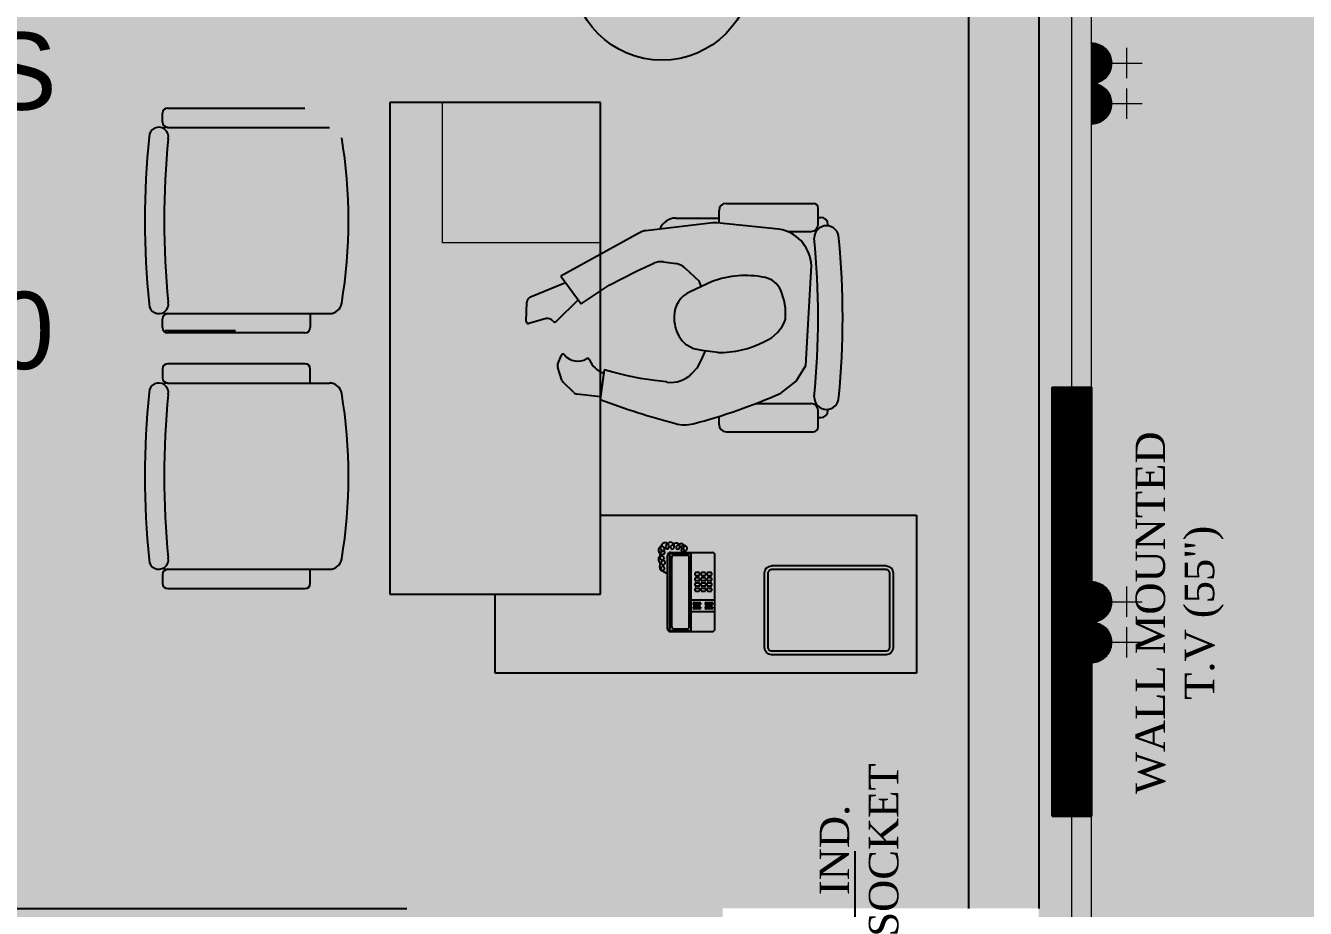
# Model space of a CAD drawing. Header units: metres. Extents: x 11749222 to 11901021, y -3863762 to -3708780.
# Drawn here: x 11808198 to 11811842, y -3808792 to -3806279 of the extents above; entities that cross this region are included whole.
import ezdxf

# ---------------------------------------------------------------- set-up
doc = ezdxf.new("R2010")
doc.units = ezdxf.units.M
doc.header["$MEASUREMENT"] = 0
doc.layers.get('0').update_dxf_attribs({"color": 251, "linetype": 'CONTINUOUS'})
for name, color, linetype, lineweight in [('0.0', 251, 'CONTINUOUS', 0), ('OT TEXT', 251, 'CONTINUOUS', 5), ('WALL PANEL', 7, 'CONTINUOUS', 15)]:
    doc.layers.add(name, color=color, linetype=linetype, lineweight=lineweight)
for name, color, linetype in [('BLOCK', 251, 'CONTINUOUS'), ('EL', 4, 'CONTINUOUS'), ('HATCH', 251, 'CONTINUOUS'), ('HS', 251, 'CONTINUOUS'), ('proposed floor pattern', 5, 'CONTINUOUS'), ('SECTION', 251, 'CONTINUOUS'), ('Wall', 251, 'CONTINUOUS')]:
    doc.layers.add(name, color=color, linetype=linetype)
doc.styles.add('0_RM-NM', font='arial.ttf')
doc.styles.get("Standard").update_dxf_attribs({"font": 'arial.ttf'})
doc.dimstyles.new('Scale 50', dxfattribs={"dimscale": 0, "dimtxt": 200, "dimasz": 150, "dimexe": 0, "dimexo": 0.1, "dimgap": 0, "dimtad": 0, "dimtoh": 1, "dimdec": 0, "dimzin": 0, "dimdsep": 46, "dimtxsty": '0_RM-NM', "dimcen": 0, "dimdle": 100, "dimclrd": 204, "dimclre": 212, "dimclrt": 224, "dimadec": 0, "dimazin": 0, "dimtfac": 1, "dimtdec": 0, "dimtofl": 0, "dimtmove": 1, "dimatfit": 3, "dimfxl": 0.15, "dimtolj": 1, "dimtzin": 0, "dimlwe": -1, "dimarcsym": 0})

# ---------------------------------------------------------------- blocks, each defined once
blk = doc.blocks.new('A$C75FD4C90')
at = {"layer": 'HS', "lineweight": 0, "ltscale": 500}
h = blk.add_hatch(dxfattribs=at)
h.set_pattern_fill('ANSI31', color=256)
h.set_pattern_definition([(45, (-11371048.43398, 3777585.7284), (-0.0883883476483, 0.0883883476483), [])])
h.paths.add_polyline_path([(111.6, 1220), (0, 1220), (0, 0), (111.6, 0)])
at = {"layer": 'BLOCK', "color": 3, "lineweight": 30, "ltscale": 500}
blk.add_lwpolyline([(0, 0), (0, 1220), (111.6, 1220), (111.6, 0)], close=True, dxfattribs=at)
blk = doc.blocks.new('EL')
at = {"ltscale": 10, "true_color": 0x991b1e}
h = blk.add_hatch(dxfattribs=at)
h.set_pattern_fill('ANSI31', color=244)
h.paths.add_polyline_path([(-50, 0), (50, 0, 1)])
at = {"layer": 'EL', "color": 14, "lineweight": 20}
for p, q in [((0, 50), (0, 125)), ((-37.5, 87.5), (37.5, 87.5)), ((-50, 0), (50, 0))]:
    blk.add_line(p, q, dxfattribs=at)
blk.add_arc((0, 0), 50, 0, 180, dxfattribs=at)
blk = doc.blocks.new('A$C0378139A')
at = {"layer": 'proposed floor pattern', "color": 7, "linetype": 'ByBlock', "lineweight": 15, "ltscale": 100, "xscale": 0.5604414809457731, "yscale": 0.5604414809457731, "zscale": 0.5604414809457731, "rotation": 270}
for p in [(0, 28), (0, -28)]:
    blk.add_blockref('EL', p, dxfattribs=at)

msp = doc.modelspace()

# ---------------------------------------------------------------- hatches: boundary and pattern name
at = {"layer": 'HATCH', "ltscale": 500}
h = msp.add_hatch(color=251, dxfattribs=at)
h.dxf.hatch_style = 1
h.paths.add_polyline_path([(11782733.1, -3820581.8), (11783033.1, -3820581.8), (11783033.1, -3821481.8), (11782733.1, -3821481.8)])
h.paths.add_polyline_path([(11826143.1, -3824446.8), (11827043.1, -3824446.8), (11827043.1, -3824746.8), (11826143.1, -3824746.8)])
h.paths.add_polyline_path([(11800558.1, -3830511.8), (11800858.1, -3830511.8), (11800858.1, -3831411.8), (11800558.1, -3831411.8)])
h.paths.add_polyline_path([(11822943.1, -3830511.8), (11823543.1, -3830511.8), (11823543.1, -3830811.8), (11822943.1, -3830811.8)])
h.paths.add_polyline_path([(11779303.1, -3812391.8), (11780053.1, -3812391.8), (11780053.1, -3812691.8), (11779303.1, -3812691.8)])
h.paths.add_polyline_path([(11779303.1, -3815921.8), (11780203.1, -3815921.8), (11780203.1, -3816221.8), (11779303.1, -3816221.8)])
h.paths.add_polyline_path([(11816284.8, -3830411.8), (11817113.1, -3830411.8), (11817113.1, -3830711.8), (11816284.8, -3830711.8)])
h.paths.add_polyline_path([(11792528.1, -3829811.8), (11792828.1, -3829811.8), (11792828.1, -3830711.8), (11792528.1, -3830711.8)])
h.paths.add_polyline_path([(11786358.1, -3829961.8), (11786658.1, -3829961.8), (11786658.1, -3830711.8), (11786358.1, -3830711.8)])
h.paths.add_polyline_path([(11786033.1, -3830736.8), (11786333.1, -3830736.8), (11786333.1, -3831486.8), (11786033.1, -3831486.8)])
h.paths.add_polyline_path([(11779303.1, -3801521.8), (11780053.1, -3801521.8), (11780053.1, -3801821.8), (11779303.1, -3801821.8)])
h.paths.add_polyline_path([(11826143.1, -3801521.8), (11827043.1, -3801521.8), (11827043.1, -3801821.8), (11826143.1, -3801821.8)])
h.paths.add_polyline_path([(11779203.1, -3820581.8), (11779503.1, -3820581.8), (11779503.1, -3821481.8), (11779203.1, -3821481.8)])
h.paths.add_polyline_path([(11786033.1, -3829961.8), (11786333.1, -3829961.8), (11786333.1, -3830711.8), (11786033.1, -3830711.8)])
h.paths.add_polyline_path([(11826043.1, -3787791.8), (11826343.1, -3787791.8), (11826343.1, -3786813.5), (11826043.1, -3786813.5)])
h.paths.add_polyline_path([(11779303.1, -3808791.8), (11780053.1, -3808791.8), (11780053.1, -3809091.8), (11779303.1, -3809091.8)])
h.paths.add_polyline_path([(11807758.1, -3830511.8), (11808058.1, -3830511.8), (11808058.1, -3831411.8), (11807758.1, -3831411.8)])
h.paths.add_polyline_path([(11826143.1, -3781561.8), (11827043.1, -3781561.8), (11827043.1, -3781861.8), (11826143.1, -3781861.8)])
h.paths.add_polyline_path([(11826143.1, -3797921.8), (11827043.1, -3797921.8), (11827043.1, -3798221.8), (11826143.1, -3798221.8)])
h.paths.add_polyline_path([(11779303.1, -3805191.8), (11780053.1, -3805191.8), (11780053.1, -3805491.8), (11779303.1, -3805491.8)])
h.paths.add_polyline_path([(11811358.1, -3824481.8), (11811658.1, -3824481.8), (11811658.1, -3825381.8), (11811358.1, -3825381.8)])
h.paths.add_polyline_path([(11826143.1, -3805191.8), (11827043.1, -3805191.8), (11827043.1, -3805491.8), (11826143.1, -3805491.8)])
h.paths.add_polyline_path([(11784348.1, -3790791.8), (11784648.1, -3790791.8), (11784648.1, -3791391.8), (11784348.1, -3791391.8)])
h.paths.add_polyline_path([(11779303.1, -3790791.8), (11780203.1, -3790791.8), (11780203.1, -3791091.8), (11779303.1, -3791091.8)])
h.paths.add_polyline_path([(11826143.1, -3790791.8), (11826943.1, -3790791.8), (11826943.1, -3791091.8), (11826143.1, -3791091.8)])
h.paths.add_polyline_path([(11822943.1, -3819521.8), (11823642, -3819521.8), (11823642, -3819821.8), (11822943.1, -3819821.8)])
h.paths.add_polyline_path([(11820113.1, -3830411.8), (11820941.3, -3830411.8), (11820941.3, -3830711.8), (11820113.1, -3830711.8)])
h.paths.add_polyline_path([(11826143.1, -3812391.8), (11827043.1, -3812391.8), (11827043.1, -3812691.8), (11826143.1, -3812691.8)])
h.paths.add_polyline_path([(11784348.1, -3787191.8), (11784648.1, -3787191.8), (11784648.1, -3787791.8), (11784348.1, -3787791.8)])
h.paths.add_polyline_path([(11784673.1, -3787191.8), (11784973.1, -3787191.8), (11784973.1, -3787791.8), (11784673.1, -3787791.8)])
h.paths.add_polyline_path([(11780683.1, -3786891.8), (11780983.1, -3786891.8), (11780983.1, -3787791.8), (11780683.1, -3787791.8)])
h.paths.add_polyline_path([(11826143.1, -3830411.8), (11827043.1, -3830411.8), (11827043.1, -3830711.8), (11826143.1, -3830711.8)])
h.paths.add_polyline_path([(11798793.1, -3779261.8), (11799093.1, -3779261.8), (11799093.1, -3780161.8), (11798793.1, -3780161.8)])
h.paths.add_polyline_path([(11804823.1, -3779261.8), (11805123.1, -3779261.8), (11805123.1, -3780161.8), (11804823.1, -3780161.8)])
h.paths.add_polyline_path([(11782733.1, -3829961.8), (11783033.1, -3829961.8), (11783033.1, -3830711.8), (11782733.1, -3830711.8)])
h.paths.add_polyline_path([(11784673.1, -3790791.8), (11784973.1, -3790791.8), (11784973.1, -3791391.8), (11784673.1, -3791391.8)])
h.paths.add_polyline_path([(11795493.1, -3779261.8), (11795793.1, -3779261.8), (11795793.1, -3780161.8), (11795493.1, -3780161.8)])
h.paths.add_polyline_path([(11780683.1, -3781011.8), (11780983.1, -3781011.8), (11780983.1, -3781761.8), (11780683.1, -3781761.8)])
h.paths.add_polyline_path([(11784348.1, -3794391.8), (11784648.1, -3794391.8), (11784648.1, -3794991.8), (11784348.1, -3794991.8)])
h.paths.add_polyline_path([(11784673.1, -3794991.8), (11784973.1, -3794991.8), (11784973.1, -3794391.8), (11784673.1, -3794391.8)])
h.paths.add_polyline_path([(11782733.1, -3815471.8), (11783033.1, -3815471.8), (11783033.1, -3816221.8), (11782733.1, -3816221.8)])
h.paths.add_polyline_path([(11784348.1, -3781011.8), (11784648.1, -3781011.8), (11784648.1, -3781761.8), (11784348.1, -3781761.8)])
h.paths.add_polyline_path([(11782283.1, -3830736.8), (11783033.1, -3830736.8), (11783033.1, -3831036.8), (11782283.1, -3831036.8)])
h.paths.add_polyline_path([(11811358.1, -3830511.8), (11811658.1, -3830511.8), (11811658.1, -3831411.8), (11811358.1, -3831411.8)])
h.paths.add_polyline_path([(11782733.1, -3824481.8), (11783033.1, -3824481.8), (11783033.1, -3825231.8), (11782733.1, -3825231.8)])
h.paths.add_polyline_path([(11804158.1, -3830511.8), (11804458.1, -3830511.8), (11804458.1, -3831411.8), (11804158.1, -3831411.8)])
h.paths.add_polyline_path([(11826143.1, -3794391.8), (11827043.1, -3794391.8), (11827043.1, -3794691.8), (11826143.1, -3794691.8)])
h.paths.add_polyline_path([(11779303.1, -3797921.8), (11780053.1, -3797921.8), (11780053.1, -3798221.8), (11779303.1, -3798221.8)])
h.paths.add_polyline_path([(11820113.1, -3830736.8), (11820713.1, -3830736.8), (11820713.1, -3831036.8), (11820113.1, -3831036.8)])
h.paths.add_polyline_path([(11779028.1, -3830736.8), (11779778.1, -3830736.8), (11779778.1, -3831036.8), (11779028.1, -3831036.8)])
h.paths.add_polyline_path([(11816513.1, -3830736.8), (11817113.1, -3830736.8), (11817113.1, -3831036.8), (11816513.1, -3831036.8)])
h.paths.add_polyline_path([(11780203.1, -3794391.8), (11779303.1, -3794391.8), (11779303.1, -3794691.8), (11780203.1, -3794691.8)])
h.paths.add_polyline_path([(11792528.1, -3824481.8), (11792828.1, -3824481.8), (11792828.1, -3825381.8), (11792528.1, -3825381.8)])
h.paths.add_polyline_path([(11796958.1, -3830511.8), (11797258.1, -3830511.8), (11797258.1, -3831411.8), (11796958.1, -3831411.8)])
h.paths.add_polyline_path([(11816813.1, -3824481.8), (11817113.1, -3824481.8), (11817113.1, -3825381.8), (11816813.1, -3825381.8)])
h.paths.add_polyline_path([(11826143.1, -3815921.8), (11827043.1, -3815921.8), (11827043.1, -3816221.8), (11826143.1, -3816221.8)])
h.paths.add_polyline_path([(11826143.1, -3821181.8), (11827121.3, -3821181.8), (11827121.3, -3821481.8), (11826143.1, -3821481.8)])
h.paths.add_polyline_path([(11787103.1, -3780861.8), (11787403.1, -3780861.8), (11787403.1, -3781761.8), (11787103.1, -3781761.8)])
edge = h.paths.add_edge_path()
edge.add_line((11807608.1, -3780861.8), (11807608.1, -3781761.8))
edge.add_line((11820113.1, -3821481.8), (11821091.3, -3821481.8))
edge.add_line((11786033.1, -3815471.8), (11786033.1, -3816221.8))
edge.add_line((11807908.1, -3787791.8), (11807908.1, -3786891.8))
edge.add_line((11786333.1, -3825231.8), (11786333.1, -3824481.8))
edge.add_line((11786358.1, -3824481.8), (11786358.1, -3825231.8))
h.paths.add_polyline_path([(11804823.1, -3821181.8), (11805723.1, -3821181.8), (11805723.1, -3821481.8), (11804823.1, -3821481.8)], flags=17)
h.paths.add_polyline_path([(11789463.1, -3820581.8), (11789763.1, -3820581.8), (11789763.1, -3821481.8), (11789463.1, -3821481.8)], flags=17)
h.paths.add_polyline_path([(11786358.1, -3820731.8), (11786658.1, -3820731.8), (11786658.1, -3821481.8), (11786358.1, -3821481.8)], flags=17)
h.paths.add_polyline_path([(11786358.1, -3824481.8), (11786658.1, -3824481.8), (11786658.1, -3825231.8), (11786358.1, -3825231.8)], flags=17)
h.paths.add_polyline_path([(11794814.8, -3821181.8), (11795793.1, -3821181.8), (11795793.1, -3821481.8), (11794814.8, -3821481.8)], flags=17)
h.paths.add_polyline_path([(11796618.9, -3824481.8), (11797597.2, -3824481.8), (11797597.2, -3824781.8), (11796618.9, -3824781.8)], flags=17)
h.paths.add_polyline_path([(11810183.1, -3821181.8), (11811083.1, -3821181.8), (11811083.1, -3821481.8), (11810183.1, -3821481.8)], flags=17)
h.paths.add_polyline_path([(11798793.1, -3821181.8), (11799771.3, -3821181.8), (11799771.3, -3821481.8), (11798793.1, -3821481.8)], flags=17)
h.paths.add_polyline_path([(11816213.1, -3821181.8), (11817113.1, -3821181.8), (11817113.1, -3821481.8), (11816213.1, -3821481.8)], flags=17)
h.paths.add_polyline_path([(11786033.1, -3820731.8), (11786333.1, -3820731.8), (11786333.1, -3821481.8), (11786033.1, -3821481.8)], flags=17)
h.paths.add_polyline_path([(11786033.1, -3824481.8), (11786333.1, -3824481.8), (11786333.1, -3825231.8), (11786033.1, -3825231.8)], flags=17)
h.paths.add_polyline_path([(11810183.1, -3794391.8), (11811083.1, -3794391.8), (11811083.1, -3794691.8), (11810183.1, -3794691.8)], flags=17)
h.paths.add_polyline_path([(11804823.1, -3787191.8), (11805123.1, -3787191.8), (11805123.1, -3787791.8), (11804823.1, -3787791.8)], flags=16)
h.paths.add_polyline_path([(11804823.1, -3801521.8), (11805723.1, -3801521.8), (11805723.1, -3801821.8), (11804823.1, -3801821.8)], flags=17)
h.paths.add_polyline_path([(11801593.1, -3785331.8), (11802193.1, -3785331.8), (11802193.1, -3785631.8), (11801593.1, -3785631.8)], flags=17)
h.paths.add_polyline_path([(11801593.1, -3787491.8), (11802193.1, -3787491.8), (11802193.1, -3787791.8), (11801593.1, -3787791.8)], flags=16)
h.paths.add_polyline_path([(11810183.1, -3815921.8), (11811083.1, -3815921.8), (11811083.1, -3816221.8), (11810183.1, -3816221.8)], flags=17)
h.paths.add_polyline_path([(11786033.1, -3815471.8), (11786333.1, -3815471.8), (11786333.1, -3816221.8), (11786033.1, -3816221.8)], flags=17)
h.paths.add_polyline_path([(11795793.1, -3805491.8), (11794893.1, -3805491.8), (11794893.1, -3805191.8), (11795793.1, -3805191.8)], flags=17)
h.paths.add_polyline_path([(11788863.1, -3812391.8), (11789763.1, -3812391.8), (11789763.1, -3812691.8), (11788863.1, -3812691.8)], flags=17)
h.paths.add_polyline_path([(11795493.1, -3815621.8), (11795793.1, -3815621.8), (11795793.1, -3816521.8), (11795493.1, -3816521.8)], flags=17)
h.paths.add_polyline_path([(11788863.1, -3815921.8), (11789763.1, -3815921.8), (11789763.1, -3816221.8), (11788863.1, -3816221.8)], flags=17)
h.paths.add_polyline_path([(11804823.1, -3812391.8), (11805723.1, -3812391.8), (11805723.1, -3812691.8), (11804823.1, -3812691.8)], flags=17)
h.paths.add_polyline_path([(11786358.1, -3815471.8), (11786658.1, -3815471.8), (11786658.1, -3816221.8), (11786358.1, -3816221.8)], flags=17)
h.paths.add_polyline_path([(11788863.1, -3808791.8), (11789763.1, -3808791.8), (11789763.1, -3809091.8), (11788863.1, -3809091.8)], flags=17)
h.paths.add_polyline_path([(11810183.1, -3797921.8), (11811083.1, -3797921.8), (11811083.1, -3798221.8), (11810183.1, -3798221.8)], flags=17)
h.paths.add_polyline_path([(11810183.1, -3808791.8), (11811083.1, -3808791.8), (11811083.1, -3809091.8), (11810183.1, -3809091.8)], flags=17)
h.paths.add_polyline_path([(11810183.1, -3805191.8), (11811083.1, -3805191.8), (11811083.1, -3805491.8), (11810183.1, -3805491.8)], flags=17)
h.paths.add_polyline_path([(11813683.1, -3819521.8), (11814283.1, -3819521.8), (11814283.1, -3819821.8), (11813683.1, -3819821.8)], flags=17)
h.paths.add_polyline_path([(11820113.1, -3801521.8), (11821013.1, -3801521.8), (11821013.1, -3801821.8), (11820113.1, -3801821.8)], flags=17)
h.paths.add_polyline_path([(11816213.1, -3801521.8), (11817113.1, -3801521.8), (11817113.1, -3801821.8), (11816213.1, -3801821.8)], flags=17)
h.paths.add_polyline_path([(11798793.1, -3808491.8), (11799093.1, -3808491.8), (11799093.1, -3809391.8), (11798793.1, -3809391.8)], flags=17)
h.paths.add_polyline_path([(11804823.1, -3808791.8), (11805723.1, -3808791.8), (11805723.1, -3809091.8), (11804823.1, -3809091.8)], flags=17)
h.paths.add_polyline_path([(11820113.1, -3821181.8), (11821091.3, -3821181.8), (11821091.3, -3821481.8), (11820113.1, -3821481.8)], flags=17)
h.paths.add_polyline_path([(11795493.1, -3808491.8), (11795793.1, -3808491.8), (11795793.1, -3809391.8), (11795493.1, -3809391.8)], flags=17)
h.paths.add_polyline_path([(11816813.1, -3808491.8), (11817113.1, -3808491.8), (11817113.1, -3809391.8), (11816813.1, -3809391.8)], flags=17)
h.paths.add_polyline_path([(11798793.1, -3801521.8), (11799693.1, -3801521.8), (11799693.1, -3801821.8), (11798793.1, -3801821.8)], flags=17)
h.paths.add_polyline_path([(11811910.6, -3787491.8), (11812810.6, -3787491.8), (11812810.6, -3787791.8), (11811910.6, -3787791.8)], flags=17)
h.paths.add_polyline_path([(11816213.1, -3787491.8), (11817113.1, -3787491.8), (11817113.1, -3787791.8), (11816213.1, -3787791.8)], flags=17)
h.paths.add_polyline_path([(11820113.1, -3787491.8), (11821013.1, -3787491.8), (11821013.1, -3787791.8), (11820113.1, -3787791.8)], flags=17)
h.paths.add_polyline_path([(11804823.1, -3805191.8), (11805723.1, -3805191.8), (11805723.1, -3805491.8), (11804823.1, -3805491.8)], flags=17)
h.paths.add_polyline_path([(11798793.1, -3805191.8), (11799693.1, -3805191.8), (11799693.1, -3805491.8), (11798793.1, -3805491.8)], flags=17)
h.paths.add_polyline_path([(11792363.1, -3819521.8), (11792963.1, -3819521.8), (11792963.1, -3819821.8), (11792363.1, -3819821.8)], flags=17)
h.paths.add_polyline_path([(11804823.1, -3794391.8), (11805723.1, -3794391.8), (11805723.1, -3794691.8), (11804823.1, -3794691.8)], flags=17)
h.paths.add_polyline_path([(11788863.1, -3805191.8), (11789763.1, -3805191.8), (11789763.1, -3805491.8), (11788863.1, -3805491.8)], flags=17)
h.paths.add_polyline_path([(11820113.1, -3805191.8), (11821013.1, -3805191.8), (11821013.1, -3805491.8), (11820113.1, -3805491.8)], flags=17)
h.paths.add_polyline_path([(11816213.1, -3805191.8), (11817113.1, -3805191.8), (11817113.1, -3805491.8), (11816213.1, -3805491.8)], flags=17)
h.paths.add_polyline_path([(11820113.1, -3808491.8), (11820413.1, -3808491.8), (11820413.1, -3809391.8), (11820113.1, -3809391.8)], flags=17)
h.paths.add_polyline_path([(11798793.1, -3812091.8), (11799093.1, -3812091.8), (11799093.1, -3812991.8), (11798793.1, -3812991.8)], flags=17)
h.paths.add_polyline_path([(11820113.1, -3815621.8), (11820413.1, -3815621.8), (11820413.1, -3816521.8), (11820113.1, -3816521.8)], flags=17)
h.paths.add_polyline_path([(11804823.1, -3797921.8), (11805723.1, -3797921.8), (11805723.1, -3798221.8), (11804823.1, -3798221.8)], flags=17)
h.paths.add_polyline_path([(11816813.1, -3797621.8), (11817113.1, -3797621.8), (11817113.1, -3798521.8), (11816813.1, -3798521.8)], flags=17)
h.paths.add_polyline_path([(11820113.1, -3797621.8), (11820413.1, -3797621.8), (11820413.1, -3798521.8), (11820113.1, -3798521.8)], flags=17)
h.paths.add_polyline_path([(11794893.1, -3801521.8), (11795793.1, -3801521.8), (11795793.1, -3801821.8), (11794893.1, -3801821.8)], flags=17)
h.paths.add_polyline_path([(11809987.8, -3801521.6), (11811083.1, -3801521.8), (11811083.1, -3801821.8), (11809987.8, -3801821.6)], flags=17)
h.paths.add_polyline_path([(11788863.1, -3801521.8), (11789763.1, -3801521.8), (11789763.1, -3801821.8), (11788863.1, -3801821.8)], flags=17)
h.paths.add_polyline_path([(11803818.9, -3824481.8), (11804797.2, -3824481.8), (11804797.2, -3824781.8), (11803818.9, -3824781.8)], flags=17)
h.paths.add_polyline_path([(11795493.1, -3812091.8), (11795793.1, -3812091.8), (11795793.1, -3812991.8), (11795493.1, -3812991.8)], flags=17)
h.paths.add_polyline_path([(11791348.1, -3781761.8), (11791648.1, -3781761.8), (11791648.1, -3780961.8), (11791348.1, -3780961.8)], flags=17)
h.paths.add_polyline_path([(11820113.1, -3794091.8), (11820413.1, -3794091.8), (11820413.1, -3794991.8), (11820113.1, -3794991.8)], flags=17)
h.paths.add_polyline_path([(11795493.1, -3784731.8), (11795793.1, -3784731.8), (11795793.1, -3785631.8), (11795493.1, -3785631.8)], flags=17)
h.paths.add_polyline_path([(11810183.1, -3790791.8), (11811083.1, -3790791.8), (11811083.1, -3791091.8), (11810183.1, -3791091.8)], flags=17)
h.paths.add_polyline_path([(11804823.1, -3784731.8), (11805123.1, -3784731.8), (11805123.1, -3785631.8), (11804823.1, -3785631.8)], flags=17)
h.paths.add_polyline_path([(11791348.1, -3786891.8), (11791648.1, -3786891.8), (11791648.1, -3787791.8), (11791348.1, -3787791.8)], flags=17)
h.paths.add_polyline_path([(11807608.1, -3786891.8), (11807908.1, -3786891.8), (11807908.1, -3787791.8), (11807608.1, -3787791.8)], flags=16)
h.paths.add_polyline_path([(11788863.1, -3790791.8), (11789763.1, -3790791.8), (11789763.1, -3791091.8), (11788863.1, -3791091.8)], flags=17)
h.paths.add_polyline_path([(11798793.1, -3790791.8), (11799438.1, -3790791.8), (11799438.1, -3791091.8), (11798793.1, -3791091.8)], flags=17)
h.paths.add_polyline_path([(11787103.1, -3786891.8), (11787403.1, -3786891.8), (11787403.1, -3787791.8), (11787103.1, -3787791.8)], flags=17)
h.paths.add_polyline_path([(11816813.1, -3780861.8), (11817113.1, -3780861.8), (11817113.1, -3781761.8), (11816813.1, -3781761.8)], flags=17)
h.paths.add_polyline_path([(11795493.1, -3786891.8), (11795793.1, -3786891.8), (11795793.1, -3787791.8), (11795493.1, -3787791.8)], flags=17)
h.paths.add_polyline_path([(11812210.6, -3780861.8), (11812510.6, -3780861.8), (11812510.6, -3781761.8), (11812210.6, -3781761.8)], flags=17)
h.paths.add_polyline_path([(11820113.1, -3790791.8), (11821013.1, -3790791.8), (11821013.1, -3791091.8), (11820113.1, -3791091.8)], flags=17)
h.paths.add_polyline_path([(11795493.1, -3797621.8), (11795793.1, -3797621.8), (11795793.1, -3798521.8), (11795493.1, -3798521.8)], flags=17)
h.paths.add_polyline_path([(11788863.1, -3794391.8), (11789763.1, -3794391.8), (11789763.1, -3794691.8), (11788863.1, -3794691.8)], flags=17)
h.paths.add_polyline_path([(11807608.1, -3780861.8), (11807908.1, -3780861.8), (11807908.1, -3781761.8), (11807608.1, -3781761.8)], flags=17)
h.paths.add_polyline_path([(11816213.1, -3790791.8), (11817113.1, -3790791.8), (11817113.1, -3791091.8), (11816213.1, -3791091.8)], flags=17)
h.paths.add_polyline_path([(11820113.1, -3780861.8), (11820413.1, -3780861.8), (11820413.1, -3781761.8), (11820113.1, -3781761.8)], flags=17)
h.paths.add_polyline_path([(11807418.9, -3824481.8), (11808397.2, -3824481.8), (11808397.2, -3824781.8), (11807418.9, -3824781.8)], flags=17)
h.paths.add_polyline_path([(11804823.1, -3790791.8), (11805723.1, -3790791.8), (11805723.1, -3791091.8), (11804823.1, -3791091.8)], flags=17)
h.paths.add_polyline_path([(11804823.1, -3815921.8), (11805723.1, -3815921.8), (11805723.1, -3816221.8), (11804823.1, -3816221.8)], flags=17)
h.paths.add_polyline_path([(11798793.1, -3794091.8), (11799093.1, -3794091.8), (11799093.1, -3794991.8), (11798793.1, -3794991.8)], flags=17)
h.paths.add_polyline_path([(11810183.1, -3812391.8), (11811083.1, -3812391.8), (11811083.1, -3812691.8), (11810183.1, -3812691.8)], flags=17)
h.paths.add_polyline_path([(11795493.1, -3794991.8), (11795793.1, -3794991.8), (11795793.1, -3794094.2), (11795493.1, -3794094.2)], flags=17)
h.paths.add_polyline_path([(11816813.1, -3812091.8), (11817113.1, -3812091.8), (11817113.1, -3812991.8), (11816813.1, -3812991.8)], flags=17)
h.paths.add_polyline_path([(11798793.1, -3815621.8), (11799093.1, -3815621.8), (11799093.1, -3816521.8), (11798793.1, -3816521.8)], flags=17)
h.paths.add_polyline_path([(11820113.1, -3812091.8), (11820413.1, -3812091.8), (11820413.1, -3812991.8), (11820113.1, -3812991.8)], flags=17)
h.paths.add_polyline_path([(11794814.8, -3790791.8), (11795793.1, -3790791.8), (11795793.1, -3791091.8), (11794814.8, -3791091.8)], flags=17)
h.paths.add_polyline_path([(11816813.1, -3815621.8), (11817113.1, -3815621.8), (11817113.1, -3816521.8), (11816813.1, -3816521.8)], flags=17)
h.paths.add_polyline_path([(11798793.1, -3797621.8), (11799093.1, -3797621.8), (11799093.1, -3798521.8), (11798793.1, -3798521.8)], flags=17)
h.paths.add_polyline_path([(11788863.1, -3797921.8), (11789763.1, -3797921.8), (11789763.1, -3798221.8), (11788863.1, -3798221.8)], flags=17)
h.paths.add_polyline_path([(11816813.1, -3794091.8), (11817113.1, -3794091.8), (11817113.1, -3794991.8), (11816813.1, -3794991.8)], flags=17)
h.paths.add_polyline_path([(11820413.1, -3824539), (11820113.1, -3824539), (11820113.1, -3825460.1), (11820413.1, -3825460.1)])
h = msp.add_hatch(color=251, dxfattribs=at)
h.dxf.hatch_style = 1
h.paths.add_polyline_path([(11810883.1, -3805491.8), (11811083.1, -3805491.8), (11811083.1, -3808791.8), (11810883.1, -3808791.8)])

# ---------------------------------------------------------------- linework, layer by layer
at = {"lineweight": 25}
for p, q in [((11810883.1, -3805491.8), (11810883.1, -3808791.8)), ((11811083.1, -3805491.8), (11811083.1, -3808791.8)), ((11809235.1, -3806497.4), (11809235.1, -3807897.4)), ((11809835.1, -3806497.4), (11809235.1, -3806497.4)), ((11809835.1, -3807897.4), (11809835.1, -3806497.4)), ((11808587.8, -3806553.5), (11808587.8, -3806528.5)), ((11808602.8, -3806513.5), (11808993.4, -3806513.5)), ((11808602.8, -3806568.5), (11809063.5, -3806568.5)), ((11810192.5, -3806784.8), (11810441.1, -3806784.8)), ((11810049.8, -3806826.7), (11810172.5, -3806826.7)), ((11810172.5, -3806841.2), (11810172.5, -3806804.8)), ((11810454.7, -3806844.9), (11810454.7, -3806798.5)), ((11810454.7, -3806824.8), (11810462.1, -3806824.8)), ((11810155.2, -3806840.6), (11809964.1, -3806862.6)), ((11810341.8, -3806858.6), (11810166.1, -3806840.5)), ((11810353.1, -3806860), (11810341.8, -3806858.6)), ((11810367.4, -3806864.8), (11810434.8, -3806864.8)), ((11810482.6, -3806848.8), (11810482.6, -3806845.3)), ((11809945.7, -3806868.4), (11809722, -3806991.6)), ((11809937.8, -3806977.7), (11809986.7, -3806955.5)), ((11810014.2, -3806951.5), (11810049.2, -3806956.2)), ((11810076.3, -3806969), (11810115.3, -3807004.9)), ((11810420, -3807246), (11810435.5, -3806961.8)), ((11809636, -3807051.1), (11809734.9, -3807009.6)), ((11809722, -3806991.6), (11809779.8, -3807070.9)), ((11809859.9, -3807017.5), (11809937.8, -3806977.7)), ((11810152.8, -3807007), (11810090.7, -3807036.2)), ((11810115.3, -3807004.9), (11810120.7, -3807021.5)), ((11809779.8, -3807070.9), (11809859.9, -3807017.5)), ((11810357.8, -3807061.7), (11810348.4, -3807032.1)), ((11809623.4, -3807121.3), (11809625.4, -3807066.4)), ((11809771, -3807059.4), (11809708.3, -3807121)), ((11810361.4, -3807083.4), (11810357.8, -3807061.7)), ((11810362.2, -3807114.4), (11810361.4, -3807083.4)), ((11808587.8, -3807138.5), (11808587.8, -3807113.5)), ((11808602.8, -3807098.5), (11809063.5, -3807098.5)), ((11809008.4, -3807098.5), (11809008.4, -3807138.5)), ((11809680.1, -3807112.9), (11809630.8, -3807127)), ((11809699.8, -3807120.4), (11809698.4, -3807118.7)), ((11808795.2, -3807147.2), (11808595.2, -3807147.2)), ((11808993.4, -3807153.5), (11808602.8, -3807153.5)), ((11810080.7, -3807187.8), (11810100.2, -3807197.9)), ((11809713.6, -3807241.5), (11809723.7, -3807217.3)), ((11810100.2, -3807197.9), (11810123.3, -3807202.9)), ((11810133.1, -3807204.2), (11810119.6, -3807234.2)), ((11810123.3, -3807202.9), (11810168.7, -3807208.7)), ((11808587.8, -3807256.4), (11808587.8, -3807281.4)), ((11808993.4, -3807241.4), (11808602.8, -3807241.4)), ((11809008.4, -3807296.4), (11809008.4, -3807256.4)), ((11809725.3, -3807287.7), (11809713.3, -3807252.1)), ((11809845.5, -3807258.6), (11809834.2, -3807342.7)), ((11809870.2, -3807265), (11809845.5, -3807258.6)), ((11809912.1, -3807275.8), (11809870.2, -3807265)), ((11810109.5, -3807253.7), (11810094.4, -3807269.6)), ((11810119.6, -3807234.2), (11810109.5, -3807253.7)), ((11810391.9, -3807290.8), (11810420, -3807246)), ((11808602.8, -3807296.4), (11809063.5, -3807296.4)), ((11809759.2, -3807323.6), (11809729, -3807293.6)), ((11809948.9, -3807283), (11809912.1, -3807275.8)), ((11809990, -3807289.5), (11809948.9, -3807283)), ((11810021.8, -3807293), (11809990, -3807289.5)), ((11810024.1, -3807293.4), (11810021.8, -3807293)), ((11810348.7, -3807324.8), (11810391.9, -3807290.8)), ((11809835, -3807335.9), (11809768, -3807327.8)), ((11810277.1, -3807354.8), (11810434.8, -3807354.8)), ((11810454.7, -3807421.2), (11810454.7, -3807374.7)), ((11810482.6, -3807374.3), (11810482.6, -3807370.9)), ((11810172.5, -3807414.8), (11810172.5, -3807391.3)), ((11810454.7, -3807394.8), (11810462.1, -3807394.8)), ((11810192.5, -3807434.8), (11810441.1, -3807434.8)), ((11809835.1, -3807672.4), (11810735.1, -3807672.4)), ((11810735.1, -3807672.4), (11810735.1, -3808122.4)), ((11810025.7, -3807995.8), (11810025.7, -3807786.8)), ((11810032.7, -3808003.8), (11810032.7, -3807778.8)), ((11810032.7, -3807781.8), (11810092.7, -3807781.8)), ((11810032.7, -3807791.8), (11810037.9, -3807791.8)), ((11810035, -3807778.8), (11810153.7, -3807778.8)), ((11810037.7, -3807989.3), (11810037.7, -3807793.3)), ((11810044.7, -3807786.3), (11810080.7, -3807786.3)), ((11810087.6, -3807791.8), (11810092.7, -3807791.8)), ((11810087.7, -3807989.3), (11810087.7, -3807793.3)), ((11810092.7, -3808003.8), (11810092.7, -3807778.8)), ((11810160.7, -3807995.8), (11810160.7, -3807786.8)), ((11808587.8, -3807841.4), (11808587.8, -3807866.4)), ((11808602.8, -3807826.4), (11809063.5, -3807826.4)), ((11809008.4, -3807866.4), (11809008.4, -3807826.4)), ((11810104.7, -3807842.8), (11810104.7, -3807836.8)), ((11810106.7, -3807834.8), (11810114.7, -3807834.8)), ((11810114.7, -3807844.8), (11810106.7, -3807844.8)), ((11810106.7, -3807849.8), (11810114.7, -3807849.8)), ((11810116.7, -3807836.8), (11810116.7, -3807842.8)), ((11810121.7, -3807842.8), (11810121.7, -3807836.8)), ((11810123.7, -3807834.8), (11810131.7, -3807834.8)), ((11810131.7, -3807844.8), (11810123.7, -3807844.8)), ((11810123.7, -3807849.8), (11810131.7, -3807849.8)), ((11810133.7, -3807836.8), (11810133.7, -3807842.8)), ((11810138.7, -3807842.8), (11810138.7, -3807836.8)), ((11810140.7, -3807834.8), (11810148.7, -3807834.8)), ((11810148.7, -3807844.8), (11810140.7, -3807844.8)), ((11810140.7, -3807849.8), (11810148.7, -3807849.8)), ((11810150.7, -3807836.8), (11810150.7, -3807842.8)), ((11810302.2, -3808049.7), (11810302.2, -3807836.7)), ((11810312.2, -3808049.7), (11810312.2, -3807836.7)), ((11810648.2, -3807816.7), (11810322.2, -3807816.7)), ((11810648.2, -3807826.7), (11810322.2, -3807826.7)), ((11810658.2, -3807836.7), (11810658.2, -3808049.7)), ((11810668.2, -3807836.7), (11810668.2, -3808049.7)), ((11808602.8, -3807881.4), (11808993.4, -3807881.4)), ((11810104.7, -3807857.8), (11810104.7, -3807851.8)), ((11810104.7, -3807872.8), (11810104.7, -3807866.8)), ((11810104.7, -3807887.8), (11810104.7, -3807881.8)), ((11810114.7, -3807859.8), (11810106.7, -3807859.8)), ((11810106.7, -3807864.8), (11810114.7, -3807864.8)), ((11810114.7, -3807874.8), (11810106.7, -3807874.8)), ((11810106.7, -3807879.8), (11810114.7, -3807879.8)), ((11810116.7, -3807851.8), (11810116.7, -3807857.8)), ((11810116.7, -3807866.8), (11810116.7, -3807872.8)), ((11810116.7, -3807881.8), (11810116.7, -3807887.8)), ((11810121.7, -3807857.8), (11810121.7, -3807851.8)), ((11810121.7, -3807872.8), (11810121.7, -3807866.8)), ((11810121.7, -3807887.8), (11810121.7, -3807881.8)), ((11810131.7, -3807859.8), (11810123.7, -3807859.8)), ((11810123.7, -3807864.8), (11810131.7, -3807864.8)), ((11810131.7, -3807874.8), (11810123.7, -3807874.8)), ((11810123.7, -3807879.8), (11810131.7, -3807879.8)), ((11810133.7, -3807851.8), (11810133.7, -3807857.8)), ((11810133.7, -3807866.8), (11810133.7, -3807872.8)), ((11810133.7, -3807881.8), (11810133.7, -3807887.8)), ((11810138.7, -3807857.8), (11810138.7, -3807851.8)), ((11810138.7, -3807872.8), (11810138.7, -3807866.8)), ((11810138.7, -3807887.8), (11810138.7, -3807881.8)), ((11810148.7, -3807859.8), (11810140.7, -3807859.8)), ((11810140.7, -3807864.8), (11810148.7, -3807864.8)), ((11810148.7, -3807874.8), (11810140.7, -3807874.8)), ((11810140.7, -3807879.8), (11810148.7, -3807879.8)), ((11810150.7, -3807851.8), (11810150.7, -3807857.8)), ((11810150.7, -3807866.8), (11810150.7, -3807872.8)), ((11810150.7, -3807881.8), (11810150.7, -3807887.8)), ((11809235.1, -3807897.4), (11809835.1, -3807897.4)), ((11809535.1, -3808122.4), (11809535.1, -3807897.4)), ((11810092.7, -3807913.8), (11810160.7, -3807913.8)), ((11810099.7, -3807925.8), (11810099.7, -3807922.8)), ((11810101.7, -3807920.8), (11810117.7, -3807920.8)), ((11810114.7, -3807889.8), (11810106.7, -3807889.8)), ((11810119.7, -3807922.8), (11810119.7, -3807925.8)), ((11810131.7, -3807889.8), (11810123.7, -3807889.8)), ((11810133.7, -3807925.8), (11810133.7, -3807922.8)), ((11810135.7, -3807920.8), (11810151.7, -3807920.8)), ((11810148.7, -3807889.8), (11810140.7, -3807889.8)), ((11810153.7, -3807922.8), (11810153.7, -3807925.8)), ((11810092.7, -3807946.3), (11810160.7, -3807946.3)), ((11810099.7, -3807937.3), (11810099.7, -3807934.3)), ((11810117.7, -3807927.8), (11810101.7, -3807927.8)), ((11810101.7, -3807932.3), (11810117.7, -3807932.3)), ((11810117.7, -3807939.3), (11810101.7, -3807939.3)), ((11810119.7, -3807934.3), (11810119.7, -3807937.3)), ((11810133.7, -3807937.3), (11810133.7, -3807934.3)), ((11810151.7, -3807927.8), (11810135.7, -3807927.8)), ((11810135.7, -3807932.3), (11810151.7, -3807932.3)), ((11810151.7, -3807939.3), (11810135.7, -3807939.3)), ((11810153.7, -3807934.3), (11810153.7, -3807937.3)), ((11810032.7, -3807990.8), (11810037.9, -3807990.8)), ((11810044.7, -3807996.3), (11810080.7, -3807996.3)), ((11810087.6, -3807990.8), (11810092.7, -3807990.8)), ((11810032.7, -3808000.8), (11810092.7, -3808000.8)), ((11810032.7, -3808003.8), (11810153.7, -3808003.8)), ((11810648.2, -3808059.7), (11810322.2, -3808059.7)), ((11810648.2, -3808069.7), (11810322.2, -3808069.7)), ((11810735.1, -3808122.4), (11809535.1, -3808122.4)), ((11806623.1, -3808791.8), (11809283.1, -3808791.8))]:
    msp.add_line(p, q, dxfattribs=at)
at = {"lineweight": -3, "ltscale": 500}
msp.add_circle((11810009.9, -3806119.9), 257.3, dxfattribs=at)
for centre, radius, start, end in [((11808602.8, -3806528.5), 15, 90, 180), ((11808576.9, -3806595.7), 27.5, 349.1508, 180), ((11808602.8, -3806553.5), 15, 180, 270), ((11808599.1, -3806585.1), 17, 77.5019, 125.1907), ((11810885.7, -3806833.5), 2348.3, 174.1887, 185.8113), ((11810940.7, -3806833.5), 2348.3, 174.3155, 185.6845), ((11807665.8, -3806833.5), 1451.5, 350.6557, 9.3443), ((11810192.5, -3806804.8), 20, 90, 180), ((11810441.1, -3806798.5), 13.7, 0, 90), ((11810049.8, -3806875.9), 49.2, 90, 158.5912), ((11810462.1, -3806845.3), 20.5, 0, 90), ((11809969.8, -3806912.2), 50, 96.5666, 118.8411), ((11810160.9, -3806890.2), 50, 84.13, 96.5666), ((11810325, -3806967), 110.6, 2.6749, 75.2934), ((11810434.8, -3806844.9), 19.9, 270, 0), ((11810478.6, -3806883.7), 35.2, 0, 180), ((11808187.3, -3807109.8), 2267.5, 354.2765, 5.7235), ((11808187.5, -3807109.8), 2337.2, 354.4479, 5.5521), ((11810007.4, -3807001), 50, 82.245, 114.4377), ((11810042.4, -3807005.8), 50, 47.3813, 82.245), ((11810248.4, -3807269.7), 279.5, 78.9167, 110.011), ((11810289.6, -3807058.6), 64.5, 24.2386, 78.7484), ((11810122, -3807107.2), 77.6, 113.7454, 179.9382), ((11808576.9, -3807071.3), 27.5, 180, 10.8492), ((11809063.5, -3807063.5), 35, 270, 350.6557), ((11809642.7, -3807067), 17.3, 112.7505, 177.9721), ((11808602.8, -3807113.5), 15, 90, 180), ((11808599.1, -3807081.9), 17, 234.8093, 282.4981), ((11809629.2, -3807121.5), 5.76, 177.9721, 286.0553), ((11809684.9, -3807129.5), 17.3, 38.3615, 106.0553), ((11809704.3, -3807116.9), 5.76, 218.3615, 314.477), ((11810151.3, -3807109.3), 106.9, 178.8057, 210.4562), ((11810261.6, -3807079.2), 106.5, 292.03, 340.7224), ((11808602.8, -3807138.5), 15, 180, 270), ((11808993.4, -3807138.5), 15, 270, 0), ((11810127, -3807125), 78.1, 209.5901, 233.6043), ((11810175.4, -3806938.6), 270.6, 268.6022, 297.7931), ((11809728.3, -3807219.2), 5, 39.4138, 157.5009), ((11809770.2, -3807184.8), 49.2, 219.4138, 301.1776), ((11809798.2, -3807231.1), 5, 22.6763, 121.1776), ((11809868, -3807202), 70.6, 202.6763, 250.252), ((11809727.5, -3807247.3), 15, 157.5009, 198.668), ((11809739.5, -3807282.9), 15, 198.668, 225.2856), ((11810036.5, -3807214.4), 80, 261.0713, 316.3762), ((11809769.8, -3807312.9), 15, 225.2856, 263.0985), ((11809721.9, -3805932.5), 1526.8, 284.2923, 294.2344), ((11810478.6, -3807336), 35.2, 180, 0), ((11810616, -3805285.1), 2201.1, 249.1975, 255.057), ((11810434.8, -3807374.7), 19.9, 0, 90), ((11810462.1, -3807374.3), 20.5, 270, 0), ((11810074.2, -3807315.2), 100, 255.057, 284.2923), ((11810192.5, -3807414.8), 20, 180, 270), ((11810441.1, -3807421.2), 13.7, 270, 0), ((11810012.4, -3807771.8), 12.3, 159.0517, 281.0376), ((11810009.1, -3807770.5), 8.69, 16.3693, 159.0517), ((11810024.8, -3807789.1), 21.1, 147.4117, 197.8759), ((11810022.5, -3807766.2), 16.4, 126.0232, 198.3219), ((11810012.1, -3807769.6), 5.52, 198.3219, 16.3693), ((11810012.6, -3807778.6), 5.68, 292.8847, 171.2192), ((11810019, -3807761.4), 10.5, 337.2705, 126.0232), ((11810024.5, -3807763.7), 4.5, 168.5407, 337.2705), ((11810037.9, -3807766.4), 18.2, 125.6221, 168.5407), ((11810033.8, -3807760.8), 11.2, 331.7114, 125.6221), ((11810039.1, -3807763.6), 5.24, 128.7061, 331.7114), ((11810064.1, -3807794.8), 45.2, 112.1993, 128.7061), ((11810050.8, -3807762.2), 9.96, 340.7678, 112.1993), ((11810055.3, -3807763.7), 5.18, 125.5207, 340.7678), ((11810074.3, -3807790.3), 37.8, 107.5859, 125.5207), ((11810065.2, -3807761.6), 7.69, 324.1173, 107.5859), ((11810068.2, -3807763.8), 3.98, 132.6449, 324.1173), ((11810068.7, -3807772.2), 3.93, 46.7726, 251.2744), ((11810072.3, -3807768.2), 10.1, 60.0293, 132.6449), ((11810064.6, -3807776.6), 9.9, 281.0216, 46.7726), ((11810071, -3807765.5), 11.1, 251.2744, 323.7599), ((11810073, -3807766.9), 8.58, 323.7599, 60.0293), ((11810009.1, -3807798.5), 9.36, 35.1426, 199.7822), ((11810016.9, -3807795.7), 17.6, 199.7822, 256.6067), ((11810023.3, -3807819.8), 20.5, 127.5951, 195.5174), ((11810010.6, -3807793.8), 6.21, 196.9701, 6.8357), ((11810014, -3807807.7), 5.22, 256.6067, 127.5951), ((11810033.8, -3807786.9), 8.13, 82.0367, 179.6649), ((11810044.7, -3807793.3), 7, 90, 180), ((11810080.7, -3807793.3), 7, 0, 90), ((11810152.6, -3807786.9), 8.13, 0.3351, 82.0367), ((11810010.4, -3807823.4), 7.05, 195.5174, 355.3579), ((11810012.3, -3807823.6), 5.12, 355.3579, 216.5175), ((11810031.6, -3807809.3), 29.1, 216.5175, 258.3481), ((11810106.7, -3807836.8), 2, 90, 180), ((11810106.7, -3807842.8), 2, 180, 270), ((11810106.7, -3807851.8), 2, 90, 180), ((11810114.7, -3807836.8), 2, 0, 90), ((11810114.7, -3807842.8), 2, 270, 0), ((11810114.7, -3807851.8), 2, 0, 90), ((11810123.7, -3807836.8), 2, 90, 180), ((11810123.7, -3807842.8), 2, 180, 270), ((11810123.7, -3807851.8), 2, 90, 180), ((11810131.7, -3807836.8), 2, 0, 90), ((11810131.7, -3807842.8), 2, 270, 0), ((11810131.7, -3807851.8), 2, 0, 90), ((11810140.7, -3807836.8), 2, 90, 180), ((11810140.7, -3807842.8), 2, 180, 270), ((11810140.7, -3807851.8), 2, 90, 180), ((11810148.7, -3807836.8), 2, 0, 90), ((11810148.7, -3807842.8), 2, 270, 0), ((11810148.7, -3807851.8), 2, 0, 90), ((11810106.7, -3807857.8), 2, 180, 270), ((11810106.7, -3807866.8), 2, 90, 180), ((11810106.7, -3807872.8), 2, 180, 270), ((11810106.7, -3807881.8), 2, 90, 180), ((11810114.7, -3807857.8), 2, 270, 0), ((11810114.7, -3807866.8), 2, 0, 90), ((11810114.7, -3807872.8), 2, 270, 0), ((11810114.7, -3807881.8), 2, 0, 90), ((11810123.7, -3807857.8), 2, 180, 270), ((11810123.7, -3807866.8), 2, 90, 180), ((11810123.7, -3807872.8), 2, 180, 270), ((11810123.7, -3807881.8), 2, 90, 180), ((11810131.7, -3807857.8), 2, 270, 0), ((11810131.7, -3807866.8), 2, 0, 90), ((11810131.7, -3807872.8), 2, 270, 0), ((11810131.7, -3807881.8), 2, 0, 90), ((11810140.7, -3807857.8), 2, 180, 270), ((11810140.7, -3807866.8), 2, 90, 180), ((11810140.7, -3807872.8), 2, 180, 270), ((11810140.7, -3807881.8), 2, 90, 180), ((11810148.7, -3807857.8), 2, 270, 0), ((11810148.7, -3807866.8), 2, 0, 90), ((11810148.7, -3807872.8), 2, 270, 0), ((11810148.7, -3807881.8), 2, 0, 90), ((11810101.7, -3807922.8), 2, 90, 180), ((11810106.7, -3807887.8), 2, 180, 270), ((11810114.7, -3807887.8), 2, 270, 0), ((11810117.7, -3807922.8), 2, 0, 90), ((11810123.7, -3807887.8), 2, 180, 270), ((11810131.7, -3807887.8), 2, 270, 0), ((11810135.7, -3807922.8), 2, 90, 180), ((11810140.7, -3807887.8), 2, 180, 270), ((11810148.7, -3807887.8), 2, 270, 0), ((11810151.7, -3807922.8), 2, 0, 90), ((11810101.7, -3807925.8), 2, 180, 270), ((11810101.7, -3807934.3), 2, 90, 180), ((11810101.7, -3807937.3), 2, 180, 270), ((11810117.7, -3807925.8), 2, 270, 0), ((11810117.7, -3807934.3), 2, 0, 90), ((11810117.7, -3807937.3), 2, 270, 0), ((11810135.7, -3807925.8), 2, 180, 270), ((11810135.7, -3807934.3), 2, 90, 180), ((11810135.7, -3807937.3), 2, 180, 270), ((11810151.7, -3807925.8), 2, 270, 0), ((11810151.7, -3807934.3), 2, 0, 90), ((11810151.7, -3807937.3), 2, 270, 0), ((11810033.8, -3807995.8), 8.13, 180.3351, 262.0367), ((11810044.7, -3807989.3), 7, 180, 270), ((11810080.7, -3807989.3), 7, 270, 0), ((11810152.6, -3807995.8), 8.13, 277.9633, 359.6649)]:
    msp.add_arc(centre, radius, start, end)
for centre, major_axis, start_param, end_param in [((11808602.8, -3807256.4), (-10.6, -10.6), 3.926991, 5.497787), ((11808993.4, -3807256.4), (10.6, -10.6), 0.785398, 2.356194), ((11808576.9, -3807323.6), (-21.5, -17.2), 2.277273, 5.60822), ((11808602.8, -3807281.4), (10.6, -10.6), 3.926991, 5.497787), ((11808599.1, -3807313), (12, -12), 2.138061, 2.970388), ((11809063.5, -3807331.4), (-24.7, -24.7), 2.519283, 3.926991), ((11810885.7, -3807561.4), (-2344.3, -136.9), -0.15974, 0.043114), ((11810940.7, -3807561.4), (-37.7, -2348), 4.629216, 4.827641), ((11807665.8, -3807561.4), (0, -1451.5), 1.407704, 1.733881), ((11808576.9, -3807799.1), (21.4, -17.2), 3.818792, 7.149739), ((11809063.5, -3807791.4), (-24.7, -24.7), 0.785398, 2.193106), ((11808602.8, -3807841.4), (-10.6, -10.6), 3.926991, 5.497787), ((11808599.1, -3807809.7), (12, -12), -1.399592, -0.567265), ((11808602.8, -3807866.4), (10.6, -10.6), 3.926991, 5.497787), ((11808993.4, -3807866.4), (-10.6, -10.6), 0.785398, 2.356194)]:
    msp.add_ellipse(centre, major_axis=major_axis, ratio=1, start_param=start_param, end_param=end_param)
at = {"extrusion": (0, 0, -1)}
for centre, major_axis, start_param, end_param in [((11810322.2, -3807836.7), (-14.1, 14.1), 5.497787, 7.068583), ((11810322.2, -3807836.7), (-7.07, 7.07), 5.497787, 7.068583), ((11810648.2, -3807836.7), (14.1, 14.1), -0.785398, 0.785398), ((11810648.2, -3807836.7), (7.07, 7.07), -0.785398, 0.785398), ((11810322.2, -3808049.7), (14.1, 14.1), 2.356194, 3.926991), ((11810322.2, -3808049.7), (7.07, 7.07), 2.356194, 3.926991), ((11810648.2, -3808049.7), (-7.07, 7.07), 2.356194, 3.926991), ((11810648.2, -3808049.7), (-14.1, 14.1), 2.356194, 3.926991)]:
    msp.add_ellipse(centre, major_axis=major_axis, ratio=1, start_param=start_param, end_param=end_param, dxfattribs=at)
at = {"layer": '0.0', "ltscale": 500}
for p, q in [((11809385.1, -3806897.4), (11809385.1, -3806497.4)), ((11809835.1, -3806897.4), (11809385.1, -3806897.4))]:
    msp.add_line(p, q, dxfattribs=at)
at = {"layer": 'BLOCK', "color": 7, "lineweight": 0, "ltscale": 500}
msp.add_lwpolyline([(11811233.1, -3805658.3), (11816678.1, -3805658.3), (11816678.1, -3812426.8), (11811233.1, -3812426.8)], close=True, dxfattribs=at)
at = {"layer": 'WALL PANEL', "color": 150, "lineweight": 15}
for points in [[(11811175.9, -3805608.2), (11811175.9, -3808518.9), (11811233.1, -3808518.9)], [(11811175.9, -3808895.8), (11811175.9, -3810095.9), (11811233.1, -3810095.9), (11811233.1, -3805608.2)], [(11811175.9, -3807318.9), (11811233.1, -3807318.9)], [(11811233.1, -3807318.9), (11811175.9, -3807318.9)], [(11811233.1, -3808518.9), (11811175.9, -3808518.9), (11811175.9, -3808895.8), (11811233.1, -3808895.8)]]:
    msp.add_lwpolyline(points, dxfattribs=at)

# ---------------------------------------------------------------- block references
at = {"layer": 'BLOCK', "color": 3, "lineweight": 0, "ltscale": 500}
msp.add_blockref('A$C75FD4C90', (11811121.5, -3808528.9), dxfattribs=at)
at = {"layer": 'Wall', "color": 2, "xscale": -2.056706882191938, "yscale": 2.056706882191938, "zscale": 2.056706882191938, "rotation": 180}
for p in [(11811233.1, -3806443), (11811233.1, -3807976.5)]:
    msp.add_blockref('A$C0378139A', p, dxfattribs=at)

# ---------------------------------------------------------------- texts
at = {"lineweight": 20}
for s, p in [("DOCTOR'S", (11806691.4, -3806518.4)), ('5860X3500', (11806706.5, -3807256.6))]:
    msp.add_text(s, height=220, dxfattribs=at).set_placement(p)
at = {"layer": 'OT TEXT', "color": 117, "lineweight": 15, "attachment_point": 5, "rotation": 90}
for s, insert, char_height, width in [('{\\fTimes New Roman|b0|i0|c0|p18;\\C5;WALL MOUNTED T.V (55")}', (11811484.3, -3807950.3, 8697.2), 84, 1118.613), ('{\\fTimes New Roman|b0|i0|c0|p18;\\C5;IND. SOCKET}', (11810571.7, -3808625.6), 84.003, 715.89)]:
    msp.add_mtext(s, dxfattribs=dict(at, insert=insert, char_height=char_height, width=width))

# ---------------------------------------------------------------- leaders
at = {"layer": 'SECTION', "color": 1, "ltscale": 500}
msp.add_leader([(11811269.3, -3809472.1), (11810559.8, -3808921.3), (11810559.8, -3808629)], dimstyle='Scale 50', override={"dimscale": 1}, dxfattribs=at)

doc.saveas('drawing.dxf')
